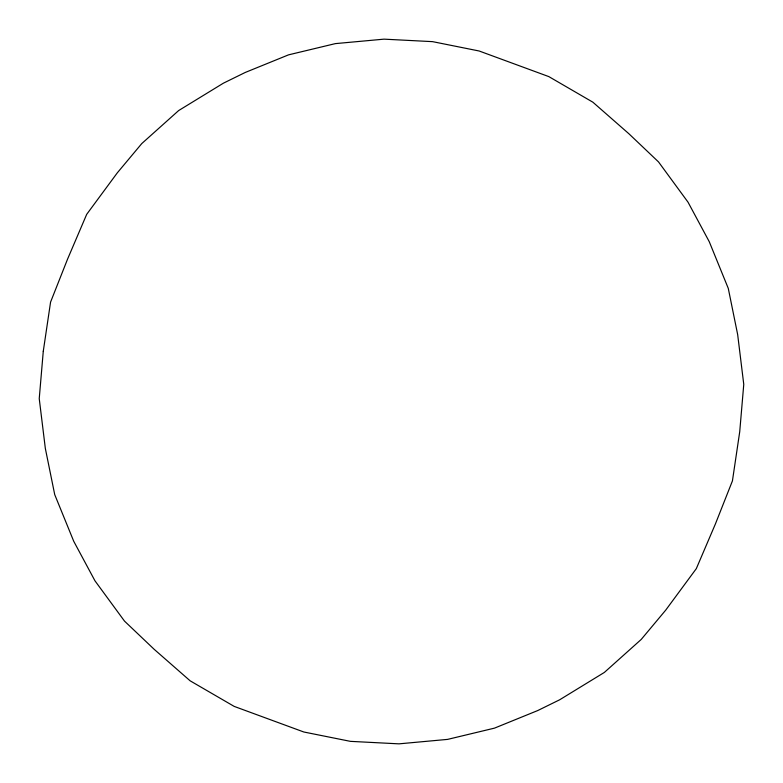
<?xml version="1.0" encoding="UTF-8"?>
<svg xmlns="http://www.w3.org/2000/svg" width="783" height="783" viewBox="0 0 783 783"><rect width="100%" height="100%" fill="white"/><g stroke="black" fill="none" stroke-linecap="round" stroke-linejoin="round"><path stroke-width="1.17" d="M43.28 351.224L39.238 398.625L45.336 448.434L54.722 494.611L73.749 541.317L94.968 580.82L124.497 621.105L154.153 649.293L190.142 680.818L234.176 706.393L303.824 731.997L350.422 741.354L398.968 743.85L447.602 739.387L494.474 728.141L537.755 710.543L559.63 699.806L604.359 672.431L641.218 639.437L665.697 610.153L696.312 568.644L715.427 523.905L732.428 480.899L739.72 431.776L743.762 384.375L737.664 334.566L728.278 288.389L709.251 241.683L688.032 202.18L658.503 161.895L628.847 133.707L592.858 102.181L548.824 76.607L479.176 51.003L432.578 41.646L384.032 39.15L335.398 43.613L288.526 54.859L245.245 72.457L223.37 83.194L178.641 110.569L141.782 143.563L117.303 172.847L86.688 214.356L67.573 259.095L50.572 302.101L43.28 351.224"/></g></svg>
